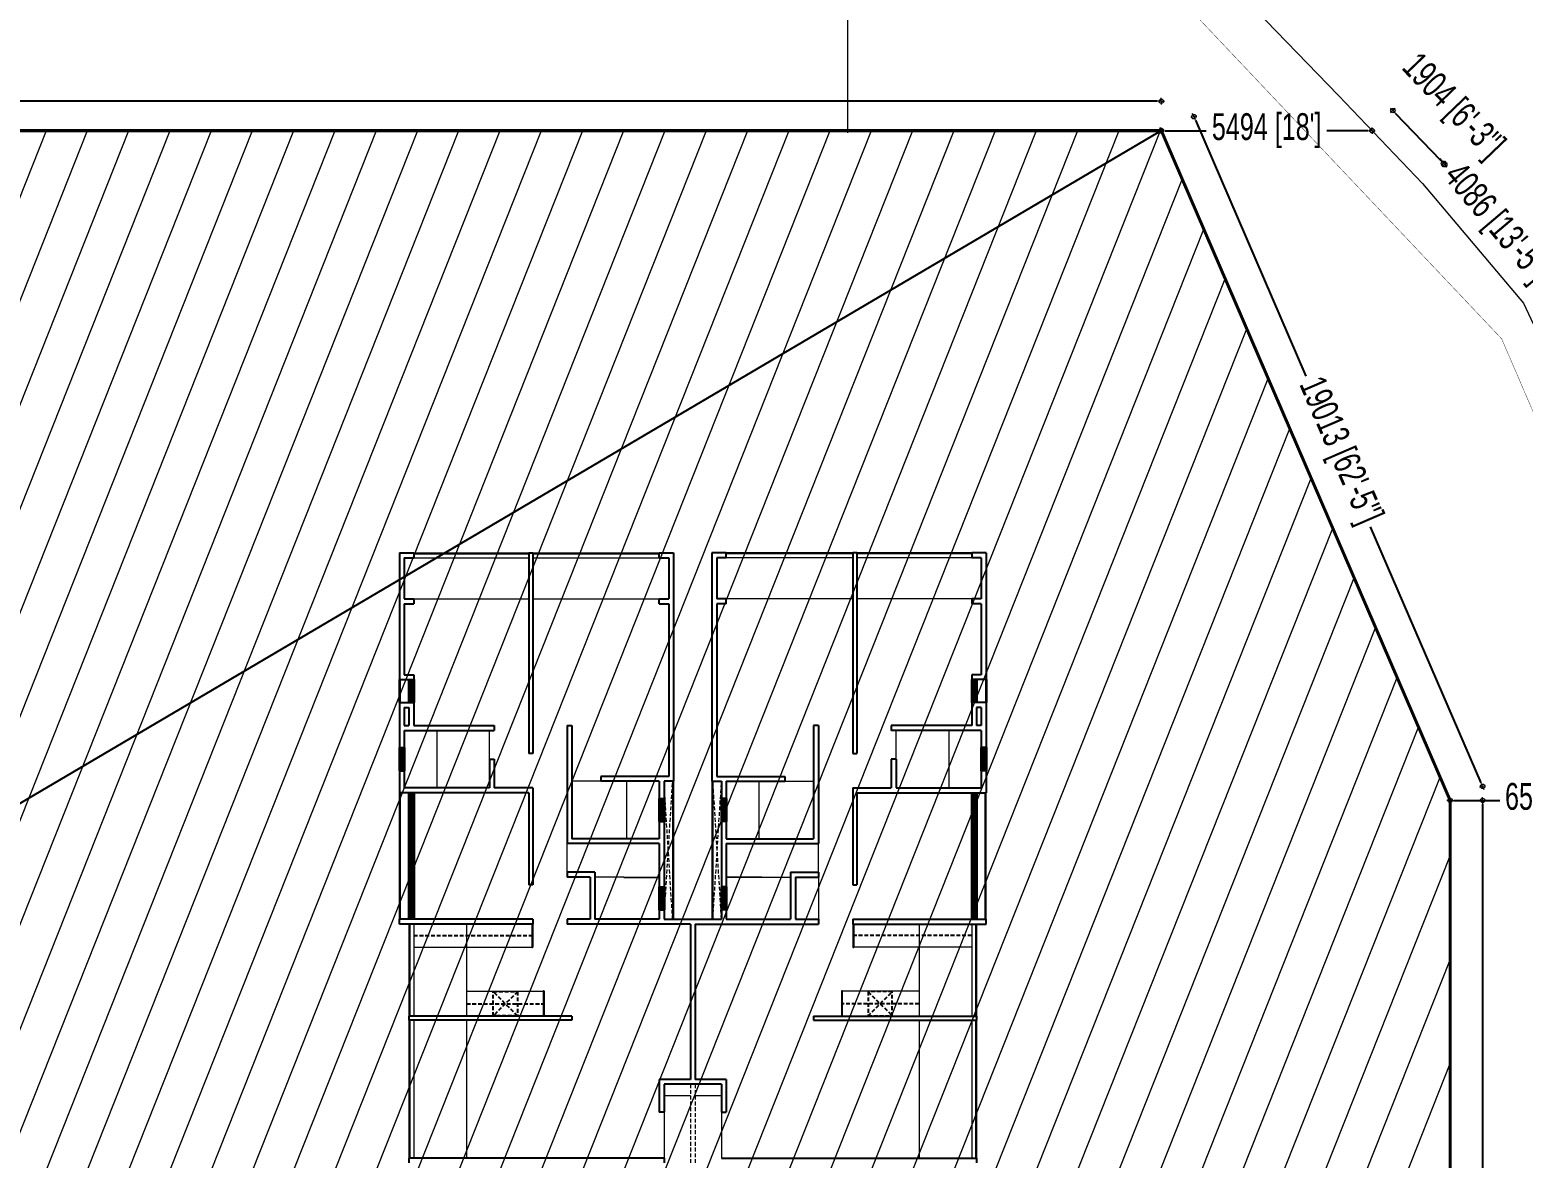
# Model space of a CAD drawing. Header units: inches. Extents: x -1856224 to -1617783, y -9059 to 170583.
# Drawn here: x -1729827 to -1690886, y 76454 to 105864 of the extents above; entities that cross this region are included whole.
import ezdxf

# ---------------------------------------------------------------- set-up
doc = ezdxf.new("R2010")
doc.units = ezdxf.units.IN
doc.header["$MEASUREMENT"] = 0
doc.linetypes.add('DASHED', pattern=[0.75, 0.5, -0.25])
doc.linetypes.add('DASHED2', pattern=[0.375, 0.25, -0.125])
for name, color, linetype, lineweight in [('A03 Roads', 7, 'Continuous', 15), ('C06 Parapet Wall', 39, 'Continuous', 15), ('Compound Wall', 1, 'Continuous', 30), ('F03 Windows', 32, 'Continuous', 35), ('I03 Tile Drop', 250, 'Continuous', 9), ('L02 Handrails & Balustrades', 67, 'Continuous', 15), ('M01 Furniture', 14, 'Continuous', 9), ('T01 Dimenstions Scale 01', 106, 'Continuous', 9), ('Y02 Hatching 02', 193, 'Continuous', 5), ('Z08 Structure above', 250, 'DASHED', 9)]:
    doc.layers.add(name, color=color, linetype=linetype, lineweight=lineweight)
doc.layers.add('C02 Walls 01', color=10, linetype='Continuous')
doc.styles.add('vka-romans', font='GOTHIC.TTF', dxfattribs={"width": 0.7})
doc.dimstyles.new('vka-dim0100', dxfattribs={"dimscale": 100, "dimtxt": 1, "dimasz": 0.7, "dimexe": 1.5, "dimexo": 2.5, "dimgap": 1, "dimtad": 0, "dimdec": 0, "dimzin": 0, "dimdsep": 46, "dimtxsty": 'vka-romans', "dimblk": 'vkadot', "dimcen": 1.5, "dimdle": 1.5, "dimse1": 1, "dimse2": 1, "dimclrd": 256, "dimclre": 256, "dimclrt": 7, "dimadec": 1, "dimazin": 0, "dimtfac": 1, "dimtdec": 0, "dimtofl": 0, "dimtmove": 2, "dimatfit": 3, "dimfxl": 1, "dimtolj": 1, "dimtzin": 0, "dimarcsym": 0})

# ---------------------------------------------------------------- blocks, each defined once
blk = doc.blocks.new('vkadot')
at = {"layer": 'T01 Dimenstions Scale 01'}
for q in [(-0.85, 0), (0, 0.85), (0.85, 0), (0, -0.85)]:
    blk.add_line((0, 0), q, dxfattribs=at)
blk.add_circle((0, 0), 0.579, dxfattribs=at)
blk = doc.blocks.new('*D1632')
at = {"layer": 'T01 Dimenstions Scale 01', "lineweight": -2, "transparency": 16777216}
for p, q in [((-1699434, 103511), (-1696554, 96835)), ((-1691982, 86237), (-1694862, 92913))]:
    blk.add_line(p, q, dxfattribs=at)
at = {"layer": 'T01 Dimenstions Scale 01', "lineweight": -2, "transparency": 16777216, "xscale": 100, "yscale": 100, "zscale": 100}
for p, rotation in [((-1699474, 103603), 113.3354511439358), ((-1691942, 86145), 293.3354511439359)]:
    blk.add_blockref('vkadot', p, dxfattribs=dict(at, rotation=rotation))
at = {"layer": 'T01 Dimenstions Scale 01', "color": 7, "transparency": 16777216, "insert": (-1695708, 94874), "char_height": 700, "attachment_point": 5, "rotation": 293.3355, "style": 'vka-romans'}
blk.add_mtext('\\A1;19013 [62\'-5"]', dxfattribs=at)
blk = doc.blocks.new('*D1633')
at = {"layer": 'T01 Dimenstions Scale 01', "lineweight": -2, "transparency": 16777216}
for p, q in [((-1783635, 104004), (-1744390, 104004)), ((-1700421, 104004), (-1739667, 104004))]:
    blk.add_line(p, q, dxfattribs=at)
at = {"layer": 'T01 Dimenstions Scale 01', "lineweight": -2, "transparency": 16777216, "xscale": 100, "yscale": 100, "zscale": 100, "rotation": 180}
blk.add_blockref('vkadot', (-1783735, 104004), dxfattribs=at)
at = {"layer": 'T01 Dimenstions Scale 01', "lineweight": -2, "transparency": 16777216, "xscale": 100, "yscale": 100, "zscale": 100}
blk.add_blockref('vkadot', (-1700321, 104004), dxfattribs=at)
at = {"layer": 'T01 Dimenstions Scale 01', "color": 7, "transparency": 16777216, "insert": (-1742028, 104004), "char_height": 700, "attachment_point": 5, "style": 'vka-romans'}
blk.add_mtext('\\A1;83414 [273\'-8"]', dxfattribs=at)
blk = doc.blocks.new('*D1634')
at = {"layer": 'T01 Dimenstions Scale 01', "lineweight": -2, "transparency": 16777216}
for p, q in [((-1691942, 85679), (-1691942, 67231)), ((-1691942, 44054), (-1691942, 62503))]:
    blk.add_line(p, q, dxfattribs=at)
at = {"layer": 'T01 Dimenstions Scale 01', "lineweight": -2, "transparency": 16777216, "xscale": 100, "yscale": 100, "zscale": 100}
for p, rotation in [((-1691942, 85779), 90), ((-1691942, 43954), 270)]:
    blk.add_blockref('vkadot', p, dxfattribs=dict(at, rotation=rotation))
at = {"layer": 'T01 Dimenstions Scale 01', "color": 7, "transparency": 16777216, "insert": (-1691942, 64867), "char_height": 700, "attachment_point": 5, "rotation": 90, "style": 'vka-romans'}
blk.add_mtext('\\A1;41825 [137\'-3"]', dxfattribs=at)
blk = doc.blocks.new('*D1638')
at = {"layer": 'T01 Dimenstions Scale 01', "lineweight": -2, "transparency": 16777216}
for p, q in [((-1700221, 103237), (-1699148, 103237)), ((-1694927, 103237), (-1696001, 103237))]:
    blk.add_line(p, q, dxfattribs=at)
at = {"layer": 'T01 Dimenstions Scale 01', "lineweight": -2, "transparency": 16777216, "xscale": 100, "yscale": 100, "zscale": 100, "rotation": 180}
blk.add_blockref('vkadot', (-1700321, 103237), dxfattribs=at)
at = {"layer": 'T01 Dimenstions Scale 01', "lineweight": -2, "transparency": 16777216, "xscale": 100, "yscale": 100, "zscale": 100}
blk.add_blockref('vkadot', (-1694827, 103237), dxfattribs=at)
at = {"layer": 'T01 Dimenstions Scale 01', "color": 7, "transparency": 16777216, "insert": (-1697574, 103237), "char_height": 700, "attachment_point": 5, "style": 'vka-romans'}
blk.add_mtext("\\A1;5494 [18']", dxfattribs=at)
blk = doc.blocks.new('*D1639')
at = {"layer": 'T01 Dimenstions Scale 01', "lineweight": -2, "transparency": 16777216}
for p, q in [((-1692690, 85779), (-1691495, 85779)), ((-1686355, 85779), (-1687550, 85779))]:
    blk.add_line(p, q, dxfattribs=at)
at = {"layer": 'T01 Dimenstions Scale 01', "lineweight": -2, "transparency": 16777216, "xscale": 100, "yscale": 100, "zscale": 100, "rotation": 180}
blk.add_blockref('vkadot', (-1692790, 85779), dxfattribs=at)
at = {"layer": 'T01 Dimenstions Scale 01', "lineweight": -2, "transparency": 16777216, "xscale": 100, "yscale": 100, "zscale": 100}
blk.add_blockref('vkadot', (-1686255, 85779), dxfattribs=at)
at = {"layer": 'T01 Dimenstions Scale 01', "color": 7, "transparency": 16777216, "insert": (-1689522, 85779), "char_height": 700, "attachment_point": 5, "style": 'vka-romans'}
blk.add_mtext('\\A1;6535 [21\'-5"]', dxfattribs=at)
blk = doc.blocks.new('*D1677')
at = {"layer": 'T01 Dimenstions Scale 01', "lineweight": -2, "transparency": 16777216}
for p, q in [((-1700407, 103186), (-1748465, 74872)), ((-1800854, 44005), (-1752796, 72320))]:
    blk.add_line(p, q, dxfattribs=at)
at = {"layer": 'T01 Dimenstions Scale 01', "lineweight": -2, "transparency": 16777216, "xscale": 100, "yscale": 100, "zscale": 100}
for p, rotation in [((-1700321, 103237), 30.50586545729002), ((-1800940, 43954), 210.5058654572901)]:
    blk.add_blockref('vkadot', p, dxfattribs=dict(at, rotation=rotation))
at = {"layer": 'T01 Dimenstions Scale 01', "color": 7, "transparency": 16777216, "insert": (-1750630, 73596), "char_height": 700, "attachment_point": 5, "rotation": 30.5059, "style": 'vka-romans'}
blk.add_mtext('\\A1;116784 [383\'-2"]', dxfattribs=at)
blk = doc.blocks.new('rgr')
at = {"layer": 'C02 Walls 01', "color": 250}
for p, q in [((-2149628, 805261), (-2149253, 805261)), ((-2149628, 805261), (-2149628, 801961)), ((-2149503, 805136), (-2149253, 805136)), ((-2149503, 805136), (-2149503, 804061)), ((-2149253, 805261), (-2149253, 805136)), ((-2146253, 805261), (-2146253, 800036)), ((-2146253, 805261), (-2146153, 805261)), ((-2146153, 805261), (-2146153, 800036)), ((-2142853, 805261), (-2142478, 805261)), ((-2142853, 805136), (-2142853, 805261)), ((-2142853, 805136), (-2142603, 805136)), ((-2142603, 805136), (-2142603, 804061)), ((-2142478, 805261), (-2142478, 799311)), ((-2141103, 805261), (-2141478, 805261)), ((-2141478, 805261), (-2141478, 799311)), ((-2141103, 805136), (-2141353, 805136)), ((-2141353, 805136), (-2141353, 804061)), ((-2141103, 805136), (-2141103, 805261)), ((-2137803, 805261), (-2137803, 800036)), ((-2137703, 805261), (-2137803, 805261)), ((-2137703, 805261), (-2137703, 800036)), ((-2134328, 805261), (-2134703, 805261)), ((-2134703, 805261), (-2134703, 805136)), ((-2134453, 805136), (-2134703, 805136)), ((-2134453, 805136), (-2134453, 804061)), ((-2134328, 805261), (-2134328, 801961)), ((-2149503, 804061), (-2149253, 804061)), ((-2149503, 803936), (-2149253, 803936)), ((-2149503, 803936), (-2149503, 802086)), ((-2149253, 804061), (-2149253, 803936)), ((-2142853, 804061), (-2142603, 804061)), ((-2142853, 803936), (-2142853, 804061)), ((-2142853, 803936), (-2142603, 803936)), ((-2142603, 803936), (-2142603, 799436)), ((-2141103, 804061), (-2141353, 804061)), ((-2141103, 803936), (-2141353, 803936)), ((-2141353, 803936), (-2141353, 799436)), ((-2141103, 803936), (-2141103, 804061)), ((-2134453, 804061), (-2134703, 804061)), ((-2134703, 804061), (-2134703, 803936)), ((-2134453, 803936), (-2134703, 803936)), ((-2134453, 803936), (-2134453, 802086)), ((-2149628, 801961), (-2149253, 801961)), ((-2149503, 802086), (-2149253, 802086)), ((-2149253, 802086), (-2149253, 801961)), ((-2134453, 802086), (-2134703, 802086)), ((-2134703, 802086), (-2134703, 801961)), ((-2134328, 801961), (-2134703, 801961)), ((-2149628, 801361), (-2149253, 801361)), ((-2149628, 801361), (-2149628, 800186)), ((-2149503, 801236), (-2149378, 801236)), ((-2149503, 801236), (-2149503, 800761)), ((-2149378, 801236), (-2149378, 800761)), ((-2149253, 801361), (-2149253, 800761)), ((-2134328, 801361), (-2134703, 801361)), ((-2134703, 801361), (-2134703, 800761)), ((-2134453, 801236), (-2134578, 801236)), ((-2134578, 801236), (-2134578, 800761)), ((-2134453, 801236), (-2134453, 800761)), ((-2134328, 801361), (-2134328, 800186)), ((-2149503, 800761), (-2149378, 800761)), ((-2149503, 800636), (-2147153, 800636)), ((-2149503, 800636), (-2149503, 800186)), ((-2149253, 800761), (-2147153, 800761)), ((-2147153, 800761), (-2147153, 800636)), ((-2145253, 800761), (-2145253, 797686)), ((-2145253, 800761), (-2145128, 800761)), ((-2145128, 800761), (-2145128, 797811)), ((-2138828, 800761), (-2138828, 797811)), ((-2138703, 800761), (-2138828, 800761)), ((-2138703, 800761), (-2138703, 797686)), ((-2134703, 800761), (-2136803, 800761)), ((-2136803, 800761), (-2136803, 800636)), ((-2134453, 800636), (-2136803, 800636)), ((-2134453, 800761), (-2134578, 800761)), ((-2134453, 800636), (-2134453, 800186)), ((-2149628, 800186), (-2149503, 800186)), ((-2147278, 799886), (-2147153, 799886)), ((-2147278, 799886), (-2147278, 799136)), ((-2147153, 799886), (-2147153, 799136)), ((-2146153, 800036), (-2146253, 800036)), ((-2137803, 800036), (-2137703, 800036)), ((-2136678, 799886), (-2136803, 799886)), ((-2136803, 799886), (-2136803, 799136)), ((-2136678, 799886), (-2136678, 799136)), ((-2134328, 800186), (-2134453, 800186)), ((-2149628, 799586), (-2149628, 799011)), ((-2149628, 799586), (-2149503, 799586)), ((-2149503, 799586), (-2149503, 799136)), ((-2134453, 799586), (-2134453, 799136)), ((-2134328, 799586), (-2134453, 799586)), ((-2134328, 799586), (-2134328, 799011)), ((-2147278, 799136), (-2149503, 799136)), ((-2146153, 799136), (-2147153, 799136)), ((-2146153, 799136), (-2146153, 796611)), ((-2142603, 799436), (-2144378, 799436)), ((-2144378, 799436), (-2144378, 799311)), ((-2142853, 799311), (-2144378, 799311)), ((-2142853, 799311), (-2142853, 798861)), ((-2142728, 799311), (-2142728, 798861)), ((-2142478, 799311), (-2142728, 799311)), ((-2141478, 799311), (-2141228, 799311)), ((-2141353, 799436), (-2139578, 799436)), ((-2141228, 799311), (-2141228, 798861)), ((-2141103, 799311), (-2141103, 798861)), ((-2141103, 799311), (-2139578, 799311)), ((-2139578, 799436), (-2139578, 799311)), ((-2137803, 799136), (-2136803, 799136)), ((-2137803, 799136), (-2137803, 796611)), ((-2136678, 799136), (-2134453, 799136)), ((-2146253, 799011), (-2149628, 799011)), ((-2146253, 799011), (-2146253, 796611)), ((-2142853, 798861), (-2142728, 798861)), ((-2141103, 798861), (-2141228, 798861)), ((-2137703, 799011), (-2134328, 799011)), ((-2137703, 799011), (-2137703, 796611)), ((-2142853, 798261), (-2142853, 797811)), ((-2142853, 798261), (-2142728, 798261)), ((-2142728, 798261), (-2142728, 796561)), ((-2141228, 798261), (-2141228, 796561)), ((-2141103, 798261), (-2141228, 798261)), ((-2141103, 798261), (-2141103, 797811)), ((-2142853, 797686), (-2145253, 797686)), ((-2142853, 797811), (-2145128, 797811)), ((-2142853, 797686), (-2142853, 796561)), ((-2141103, 797811), (-2138828, 797811)), ((-2141103, 797686), (-2141103, 796561)), ((-2141103, 797686), (-2138703, 797686)), ((-2144528, 796936), (-2145253, 796936)), ((-2145253, 796936), (-2145253, 796811)), ((-2144653, 796811), (-2145253, 796811)), ((-2144653, 796811), (-2144653, 795711)), ((-2144528, 796936), (-2144528, 795711)), ((-2139428, 796936), (-2138703, 796936)), ((-2139428, 796936), (-2139428, 795711)), ((-2139303, 796811), (-2138703, 796811)), ((-2139303, 796811), (-2139303, 795711)), ((-2138703, 796936), (-2138703, 796811)), ((-2146153, 796611), (-2146253, 796611)), ((-2142853, 796561), (-2142728, 796561)), ((-2141103, 796561), (-2141228, 796561)), ((-2137803, 796611), (-2137703, 796611)), ((-2146153, 795711), (-2149628, 795711)), ((-2149628, 795586), (-2149628, 795711)), ((-2146153, 795586), (-2149628, 795586)), ((-2146153, 795711), (-2146153, 795586)), ((-2144653, 795711), (-2145253, 795711)), ((-2145253, 795711), (-2145253, 795586)), ((-2142040, 795586), (-2145253, 795586)), ((-2142853, 795711), (-2144528, 795711)), ((-2142853, 795961), (-2142853, 795711)), ((-2142853, 795961), (-2142728, 795961)), ((-2142728, 795961), (-2142728, 795711)), ((-2142728, 795711), (-2141228, 795711)), ((-2142040, 795586), (-2142040, 791536)), ((-2141915, 795586), (-2138703, 795586)), ((-2141915, 795586), (-2141915, 791536)), ((-2141228, 795961), (-2141228, 795711)), ((-2141103, 795961), (-2141228, 795961)), ((-2141103, 795961), (-2141103, 795711)), ((-2141103, 795711), (-2139428, 795711)), ((-2139303, 795711), (-2138703, 795711)), ((-2138703, 795711), (-2138703, 795586)), ((-2137803, 795711), (-2134328, 795711)), ((-2137803, 795711), (-2137803, 795586)), ((-2137803, 795586), (-2134328, 795586)), ((-2134328, 795586), (-2134328, 795711)), ((-2145128, 793186), (-2149378, 793186)), ((-2149378, 793186), (-2149378, 793086)), ((-2145128, 793086), (-2149378, 793086)), ((-2145128, 793186), (-2145128, 793086)), ((-2138828, 793186), (-2134578, 793186)), ((-2138828, 793186), (-2138828, 793086)), ((-2138828, 793086), (-2134578, 793086)), ((-2134578, 793186), (-2134578, 793086)), ((-2142853, 791536), (-2142853, 790686)), ((-2142040, 791536), (-2142853, 791536)), ((-2142728, 791411), (-2142728, 790686)), ((-2141228, 791411), (-2142728, 791411)), ((-2141103, 791536), (-2141915, 791536)), ((-2141228, 791411), (-2141228, 790686)), ((-2141103, 791536), (-2141103, 790686)), ((-2142728, 790686), (-2142853, 790686)), ((-2141228, 790686), (-2141103, 790686)), ((-2142728, 789486), (-2149378, 789486)), ((-2149378, 789486), (-2149378, 789361)), ((-2142728, 789486), (-2142728, 789361)), ((-2141228, 789486), (-2134578, 789486)), ((-2134578, 789486), (-2134578, 789361))]:
    blk.add_line(p, q, dxfattribs=at)
at = {"layer": 'C06 Parapet Wall', "color": 250}
for p, q in [((-2149253, 805136), (-2146253, 805136)), ((-2146153, 805136), (-2142853, 805136)), ((-2137803, 805136), (-2141103, 805136)), ((-2134703, 805136), (-2137703, 805136)), ((-2143778, 796811), (-2143778, 796799)), ((-2143778, 796811), (-2142853, 796811)), ((-2143778, 796811), (-2143778, 796799)), ((-2143778, 796811), (-2142853, 796811)), ((-2143778, 796811), (-2143778, 796799)), ((-2143778, 796811), (-2142853, 796811)), ((-2143778, 796799), (-2142853, 796799)), ((-2143778, 796799), (-2142853, 796799)), ((-2143778, 796799), (-2142853, 796799)), ((-2140178, 796811), (-2141103, 796811)), ((-2140178, 796811), (-2141103, 796811)), ((-2140178, 796799), (-2141103, 796799)), ((-2140178, 796799), (-2141103, 796799)), ((-2140178, 796811), (-2140178, 796799)), ((-2140178, 796811), (-2140178, 796799)), ((-2149253, 795586), (-2149253, 793186)), ((-2134703, 795586), (-2134703, 793186)), ((-2149253, 793086), (-2149253, 789486)), ((-2134703, 793086), (-2134703, 789486))]:
    blk.add_line(p, q, dxfattribs=at)
at = {"layer": 'F03 Windows', "color": 250}
for p, q in [((-2149628, 801961), (-2149628, 801361)), ((-2149378, 801961), (-2149378, 801361)), ((-2149336, 801961), (-2149336, 801361)), ((-2149294, 801961), (-2149294, 801361)), ((-2149253, 801961), (-2149253, 801361)), ((-2134703, 801961), (-2134703, 801361)), ((-2134661, 801961), (-2134661, 801361)), ((-2134619, 801961), (-2134619, 801361)), ((-2134578, 801961), (-2134578, 801361)), ((-2134328, 801961), (-2134328, 801361)), ((-2149628, 800186), (-2149628, 799586)), ((-2149586, 800186), (-2149586, 799586)), ((-2149544, 800186), (-2149544, 799586)), ((-2149503, 800186), (-2149503, 799586)), ((-2134453, 800186), (-2134453, 799586)), ((-2134411, 800186), (-2134411, 799586)), ((-2134369, 800186), (-2134369, 799586)), ((-2134328, 800186), (-2134328, 799586)), ((-2149378, 799011), (-2149378, 795711)), ((-2149336, 799011), (-2149336, 795711)), ((-2149294, 799011), (-2149294, 795711)), ((-2149253, 799011), (-2149253, 795711)), ((-2142853, 798861), (-2142853, 798261)), ((-2142811, 798861), (-2142811, 798261)), ((-2142769, 798861), (-2142769, 798261)), ((-2142728, 798861), (-2142728, 798261)), ((-2141228, 798861), (-2141228, 798261)), ((-2141186, 798861), (-2141186, 798261)), ((-2141144, 798861), (-2141144, 798261)), ((-2141103, 798861), (-2141103, 798261)), ((-2134703, 799011), (-2134703, 795711)), ((-2134661, 799011), (-2134661, 795711)), ((-2134619, 799011), (-2134619, 795711)), ((-2134578, 799011), (-2134578, 795711)), ((-2142853, 796561), (-2142853, 795961)), ((-2142811, 796561), (-2142811, 795961)), ((-2142769, 796561), (-2142769, 795961)), ((-2142728, 796561), (-2142728, 795961)), ((-2141228, 796561), (-2141228, 795961)), ((-2141186, 796561), (-2141186, 795961)), ((-2141144, 796561), (-2141144, 795961)), ((-2141103, 796561), (-2141103, 795961))]:
    blk.add_line(p, q, dxfattribs=at)
at = {"layer": 'I03 Tile Drop', "color": 250}
for p, q in [((-2149253, 804061), (-2146253, 804061)), ((-2146153, 804061), (-2142853, 804061)), ((-2137803, 804061), (-2141103, 804061)), ((-2134703, 804061), (-2137703, 804061)), ((-2148653, 800636), (-2148653, 799136)), ((-2147278, 799886), (-2147278, 800636)), ((-2136678, 799886), (-2136678, 800636)), ((-2135303, 800636), (-2135303, 799136)), ((-2144378, 799311), (-2145128, 799311)), ((-2143703, 799311), (-2143703, 797811)), ((-2140253, 799311), (-2140253, 797811)), ((-2139578, 799311), (-2138828, 799311)), ((-2145253, 796937), (-2145253, 797687)), ((-2138703, 796936), (-2138703, 797686)), ((-2143778, 796811), (-2144528, 796811)), ((-2143778, 796811), (-2144528, 796811)), ((-2143778, 796811), (-2144528, 796811)), ((-2140178, 796811), (-2139428, 796811)), ((-2140178, 796811), (-2139428, 796811)), ((-2138703, 796811), (-2138703, 795711)), ((-2147878, 795586), (-2147878, 793186)), ((-2147878, 795586), (-2147878, 793186)), ((-2136078, 795586), (-2136078, 793186)), ((-2147878, 793086), (-2147878, 789486)), ((-2136078, 793086), (-2136078, 789486)), ((-2142040, 791111), (-2142728, 791111)), ((-2141228, 791111), (-2141915, 791111)), ((-2142728, 790686), (-2142728, 789486)), ((-2141228, 790686), (-2141228, 789486))]:
    blk.add_line(p, q, dxfattribs=at)
at = {"layer": 'L02 Handrails & Balustrades', "color": 250}
for p, q in [((-2149253, 805261), (-2146253, 805261)), ((-2149253, 805236), (-2146253, 805236)), ((-2146153, 805261), (-2142853, 805261)), ((-2146153, 805236), (-2142853, 805236)), ((-2137803, 805261), (-2141103, 805261)), ((-2137803, 805236), (-2141103, 805236)), ((-2134703, 805261), (-2137703, 805261)), ((-2134703, 805236), (-2137703, 805236)), ((-2142503, 799311), (-2142503, 795711)), ((-2142478, 799311), (-2142478, 795711)), ((-2141478, 799311), (-2141478, 795711)), ((-2141453, 799311), (-2141453, 795711)), ((-2149628, 795711), (-2149628, 799011)), ((-2149603, 795711), (-2149603, 799011)), ((-2134353, 795711), (-2134353, 799011)), ((-2134328, 795711), (-2134328, 799011)), ((-2149378, 795586), (-2149378, 793186)), ((-2149353, 795586), (-2149353, 793186)), ((-2134603, 795586), (-2134603, 793186)), ((-2134578, 795586), (-2134578, 793186)), ((-2149378, 793086), (-2149378, 789486)), ((-2149353, 793086), (-2149353, 789486)), ((-2134603, 793086), (-2134603, 789486)), ((-2134578, 793086), (-2134578, 789486))]:
    blk.add_line(p, q, dxfattribs=at)
at = {"layer": 'M01 Furniture', "color": 250}
for p, q in [((-2146178, 795586), (-2146178, 794986)), ((-2146153, 795586), (-2146153, 794986)), ((-2137803, 795586), (-2137803, 794986)), ((-2137778, 795586), (-2137778, 794986)), ((-2149253, 794986), (-2146178, 794986)), ((-2134703, 794986), (-2137778, 794986)), ((-2147878, 793836), (-2145878, 793836)), ((-2145878, 793836), (-2145878, 793186)), ((-2145853, 793836), (-2145853, 793186)), ((-2138103, 793836), (-2138103, 793186)), ((-2136078, 793836), (-2138078, 793836)), ((-2138078, 793836), (-2138078, 793186))]:
    blk.add_line(p, q, dxfattribs=at)
for centre, start, end in [((-2146165, 794986), 180, 0), ((-2137790, 794986), 180, 0), ((-2145865, 793836), 0, 180), ((-2138090, 793836), 0, 180)]:
    blk.add_arc(centre, 12.5, start, end, dxfattribs=at)
at = {"layer": 'Z08 Structure above', "color": 250, "ltscale": 200}
for p, q in [((-2142503, 795711), (-2142728, 799311)), ((-2142728, 795711), (-2142503, 799311)), ((-2141453, 795711), (-2141228, 799311)), ((-2141228, 795711), (-2141453, 799311)), ((-2142040, 791411), (-2142040, 789361)), ((-2141915, 791411), (-2141915, 789361))]:
    blk.add_line(p, q, dxfattribs=at)
at = {"layer": 'Z08 Structure above', "color": 250, "lineweight": -2, "ltscale": 200}
for p, q in [((-2149253, 795286), (-2146178, 795286)), ((-2134703, 795286), (-2137778, 795286)), ((-2146549, 793826), (-2147181, 793194)), ((-2146549, 793194), (-2147181, 793826)), ((-2137406, 793826), (-2136774, 793194)), ((-2137406, 793194), (-2136774, 793826)), ((-2147878, 793511), (-2145878, 793511)), ((-2136078, 793511), (-2138078, 793511))]:
    blk.add_line(p, q, dxfattribs=at)
for points in [[(-2146549, 793194), (-2147181, 793194), (-2147181, 793826), (-2146549, 793826)], [(-2137406, 793194), (-2136774, 793194), (-2136774, 793826), (-2137406, 793826)]]:
    blk.add_lwpolyline(points, close=True, dxfattribs=at)
blk = doc.blocks.new('*D1781')
at = {"layer": 'T01 Dimenstions Scale 01', "lineweight": -2, "transparency": 16777216}
for p, q in [((-1692996, 102429), (-1693060, 102505)), ((-1690230, 99155), (-1690165, 99079))]:
    blk.add_line(p, q, dxfattribs=at)
at = {"layer": 'T01 Dimenstions Scale 01', "lineweight": -2, "transparency": 16777216, "xscale": 100, "yscale": 100, "zscale": 100}
for p, rotation in [((-1692931, 102352), 310.1948491136148), ((-1690294, 99231), 130.1948491136148)]:
    blk.add_blockref('vkadot', p, dxfattribs=dict(at, rotation=rotation))
at = {"layer": 'T01 Dimenstions Scale 01', "color": 7, "transparency": 16777216, "insert": (-1691613, 100792), "char_height": 700, "attachment_point": 5, "rotation": 310.1948, "style": 'vka-romans'}
blk.add_mtext('\\A1;4086 [13\'-5"]', dxfattribs=at)
blk = doc.blocks.new('*D1782')
at = {"layer": 'T01 Dimenstions Scale 01', "lineweight": -2, "transparency": 16777216}
blk.add_line((-1693033, 102459), (-1694212, 103688), dxfattribs=at)
at = {"layer": 'T01 Dimenstions Scale 01', "lineweight": -2, "transparency": 16777216, "xscale": 100, "yscale": 100, "zscale": 100}
for p, rotation in [((-1694282, 103761), 133.7936804703349), ((-1692964, 102387), 313.7936804703349)]:
    blk.add_blockref('vkadot', p, dxfattribs=dict(at, rotation=rotation))
at = {"layer": 'T01 Dimenstions Scale 01', "color": 7, "transparency": 16777216, "insert": (-1692759, 103835), "char_height": 700, "attachment_point": 5, "rotation": 313.7937, "style": 'vka-romans'}
blk.add_mtext('\\A1;1904 [6\'-3"]', dxfattribs=at)

msp = doc.modelspace()

# ---------------------------------------------------------------- hatches: boundary and pattern name
at = {"layer": 'Y02 Hatching 02'}
h = msp.add_hatch(dxfattribs=at)
h.set_pattern_fill('ANSI31', color=252, scale=8000, angle=23.33545)
h.set_pattern_definition([(68.33545, (-678283.3, -717883.9), (-929.3612, 369.1718), [])])
h.paths.add_polyline_path([(-1692789.7, 43954.5), (-1692789.7, 85779.5), (-1700321.1, 103237.3), (-1783735.4, 103237.3), (-1789083.2, 92454.5), (-1789083.2, 90050.8), (-1793484.5, 81305.6), (-1800939.7, 74868.3), (-1800939.7, 43954.5)])

# ---------------------------------------------------------------- linework, layer by layer
at = {"color": 1, "linetype": 'DASHED', "ltscale": 2000, "true_color": 0xf00000, "const_width": 80}
msp.add_lwpolyline([(-1800939.7, 74868.3), (-1800939.7, 43954.5), (-1692789.7, 43954.5), (-1692789.7, 85779.5), (-1700321.1, 103237.3), (-1783735.4, 103237.3), (-1789083.2, 92454.5), (-1789083.2, 90050.8), (-1793484.5, 81305.6), (-1800939.7, 74868.3)], dxfattribs=at)
at = {"layer": 'A03 Roads', "color": 250, "linetype": 'DASHED2', "ltscale": 3000, "const_width": 10}
msp.add_lwpolyline([(-1751707, 167645.2), (-1728172, 137722.1), (-1726870.1, 135245.8), (-1691445.9, 97811.6), (-1660442.8, 25945.6)], dxfattribs=at)
at = {"layer": 'C06 Parapet Wall'}
msp.add_line((-1708499, 103184, -956), (-1708499, 115832.3, -956), dxfattribs=at)
at = {"layer": 'Compound Wall', "linetype": 'Continuous', "lineweight": 0, "elevation": -956, "flags": 128}
msp.add_lwpolyline([(-1698945.8, 107506.9), (-1695704.5, 104152.1), (-1693510, 101863.2), (-1690873.2, 98742.4), (-1689340, 95458.7), (-1685020.9, 85339.8), (-1675450.6, 64651.9), (-1673153.1, 59514), (-1658769.7, 25825.5), (-1665978.2, 26343.1), (-1705573.2, 28607.7), (-1730510.4, 29492.1)], dxfattribs=at)

# ---------------------------------------------------------------- block references
msp.add_blockref('rgr', (429437.8, -713031.9))

# ---------------------------------------------------------------- dimensions: what is measured, and where the dimension line sits
at = {"layer": 'T01 Dimenstions Scale 01'}
dim = msp.add_linear_dim(base=(-1694281.5, 103760.6), p1=(-1693510, 101863.2, -956), p2=(-1694827.4, 103237.3), angle=133.79368, dimstyle='vka-dim0100', override={"dimtxt": 7, "dimasz": 1, "dimfxl": 3}, dxfattribs=at)
dim.commit()
dim.dimension.update_dxf_attribs({"geometry": '*D1782', "text_midpoint": (-1692758.6, 103835.3), "dimtype": 161})
for base, p1, p2, picture, middle in [((-1700321.1, 104004.3), (-1783735.4, 103237.3), (-1700321.1, 103237.3), '*D1633', (-1742028.2, 104004.3)), ((-1694827.4, 103237.3), (-1700321.1, 103237.3), (-1694827.4, 103237.3), '*D1638', (-1697574.2, 103237.3))]:
    dim = msp.add_linear_dim(base=base, p1=p1, p2=p2, dimstyle='vka-dim0100', override={"dimtxt": 7, "dimasz": 1, "dimfxl": 3}, dxfattribs=at)
    dim.commit()
    dim.dimension.update_dxf_attribs({"geometry": picture, "text_midpoint": middle})
for p1, p2, distance, picture, middle in [((-1700321.1, 103237.3), (-1692789.7, 85779.5), 922.9, '*D1632', (-1695708, 94873.9)), ((-1800939.7, 43954.5), (-1700321.1, 103237.3), 0, '*D1677', (-1750630.4, 73595.9)), ((-1690873.2, 98742.4, -956), (-1693510, 101863.2, -956), -757.7, '*D1781', (-1691612.8, 100791.8)), ((-1692789.7467, 85779.4677), (-1686255.2331, 85779.4677), 0, '*D1639', (-1689522.4899, 85779.4677))]:
    dim = msp.add_aligned_dim(p1=p1, p2=p2, distance=distance, dimstyle='vka-dim0100', override={"dimtxt": 7, "dimasz": 1, "dimfxl": 3}, dxfattribs=at)
    dim.commit()
    dim.dimension.update_dxf_attribs({"geometry": picture, "text_midpoint": middle})
dim = msp.add_linear_dim(base=(-1691942.4, 85779.5), p1=(-1692789.7, 43954.5), p2=(-1692789.7, 85779.5), angle=90, dimstyle='vka-dim0100', override={"dimtxt": 7, "dimasz": 1, "dimfxl": 3}, dxfattribs=at)
dim.commit()
dim.dimension.update_dxf_attribs({"geometry": '*D1634', "text_midpoint": (-1691942.4, 64867)})

doc.saveas('drawing.dxf')
